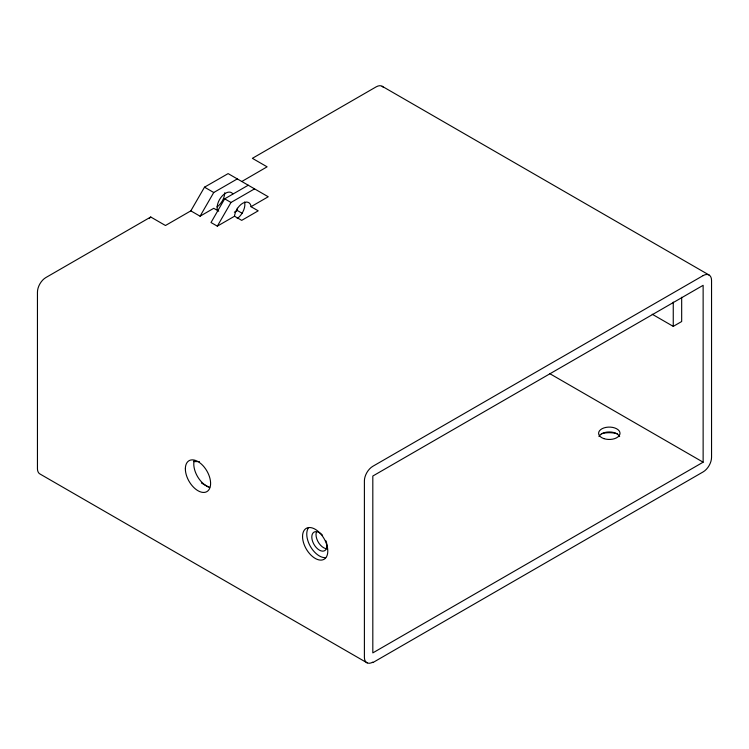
<?xml version="1.0" encoding="UTF-8"?>
<svg xmlns="http://www.w3.org/2000/svg" width="749" height="749" viewBox="0 0 749 749"><rect width="100%" height="100%" fill="white"/><g stroke="black" fill="none" stroke-linecap="round" stroke-linejoin="round"><path stroke-width="1.12" d="M234.531 216.227L234.652 215.094A11.9 6.872 -60 0 1 242.779 203.204A11.9 6.872 -60 0 1 250.906 205.713L251.027 206.696L258.199 210.834L241.702 220.365L234.531 216.227L217.322 226.161L211.012 222.519L224.681 198.831L248.247 185.218M367.16 662.884L40.212 474.126A11.918 6.881 -60 0 1 37.45 468.986L37.45 292.129A11.9 6.872 -60 0 1 45.867 277.551L150.746 217.004L165.473 225.505L190.826 210.862L204.505 187.175L228.127 173.609L268.236 196.762L251.027 206.696M190.826 210.862L200.067 216.199L213.746 192.512L237.311 178.908M217.322 226.161L230.992 202.473L254.557 188.87M149.135 218.596L150.746 217.004M241.805 181.501L267.103 166.83L252.376 158.329L376.185 86.847A11.9 6.872 -60 0 1 383.469 87.493M200.067 216.199L213.746 208.306L218.717 211.171M234.362 212.192L237.311 210.488L242.283 213.362M652.22 314.234L673.257 326.377L681.674 321.527L681.674 297.231M703.133 462.189L372.815 652.894L372.815 476.027L703.133 285.322L703.133 462.189L549.532 373.508M193.542 461.581L199.384 461.581M382.13 86.257L709.088 275.014M204.505 187.175L213.746 192.512M224.681 198.831L230.992 202.473M201.387 482.983L208.4 487.028M673.257 302.09L673.257 326.377M237.311 208.231L237.311 210.488M325.937 540.797A10.711 6.189 60 0 1 320.909 550.833A10.711 6.189 60 0 1 311.856 536.022A10.711 6.189 60 0 1 322.576 535.31M325.693 557.649A17.854 10.308 60 0 1 310.451 546.536A17.854 10.308 60 0 1 308.448 527.783M327.369 548.717A10.711 6.189 60 0 1 318.971 543.231A10.711 6.189 60 0 1 316.265 532.464M598.957 436.536A10.711 6.189 0 0 1 609.302 431.948A10.711 6.189 0 0 1 619.648 436.536M601.4 433.755A17.854 10.308 0 0 1 617.195 433.755M217.397 210.169A11.9 6.872 -60 0 1 222.303 195.835A11.9 6.872 -60 0 1 232.817 193.888M244.595 202.061A11.9 6.872 -60 0 1 237.199 218.53M224.7 192.765A11.9 6.872 -60 0 1 222.238 201.06L220.496 203.606A11.9 6.872 -60 0 1 217.013 206.883M209.664 487.262A17.854 10.308 60 0 1 194.206 460.485M703.133 275.604L372.815 466.309A11.9 6.872 -60 0 0 364.398 480.886L364.398 657.753A11.918 6.881 -60 0 0 371.045 662.94L372.815 662.088L372.815 662.612L703.133 471.907A11.9 6.872 -60 0 0 711.55 457.33L711.55 280.463A11.9 6.872 -60 0 0 703.133 275.604M302.549 536.527A17.854 10.308 60 0 0 321.48 560.083A17.854 10.308 60 0 0 321.48 534.833A17.854 10.308 60 0 0 302.549 536.527M603.947 438.633A10.711 6.189 0 0 0 620.013 433.278A10.711 6.189 0 0 0 603.947 427.922A10.711 6.189 0 0 0 603.947 438.633M185.359 468.865A17.854 10.308 60 0 0 204.29 492.421A17.854 10.308 60 0 0 204.29 467.17A17.854 10.308 60 0 0 185.359 468.865"/></g></svg>
